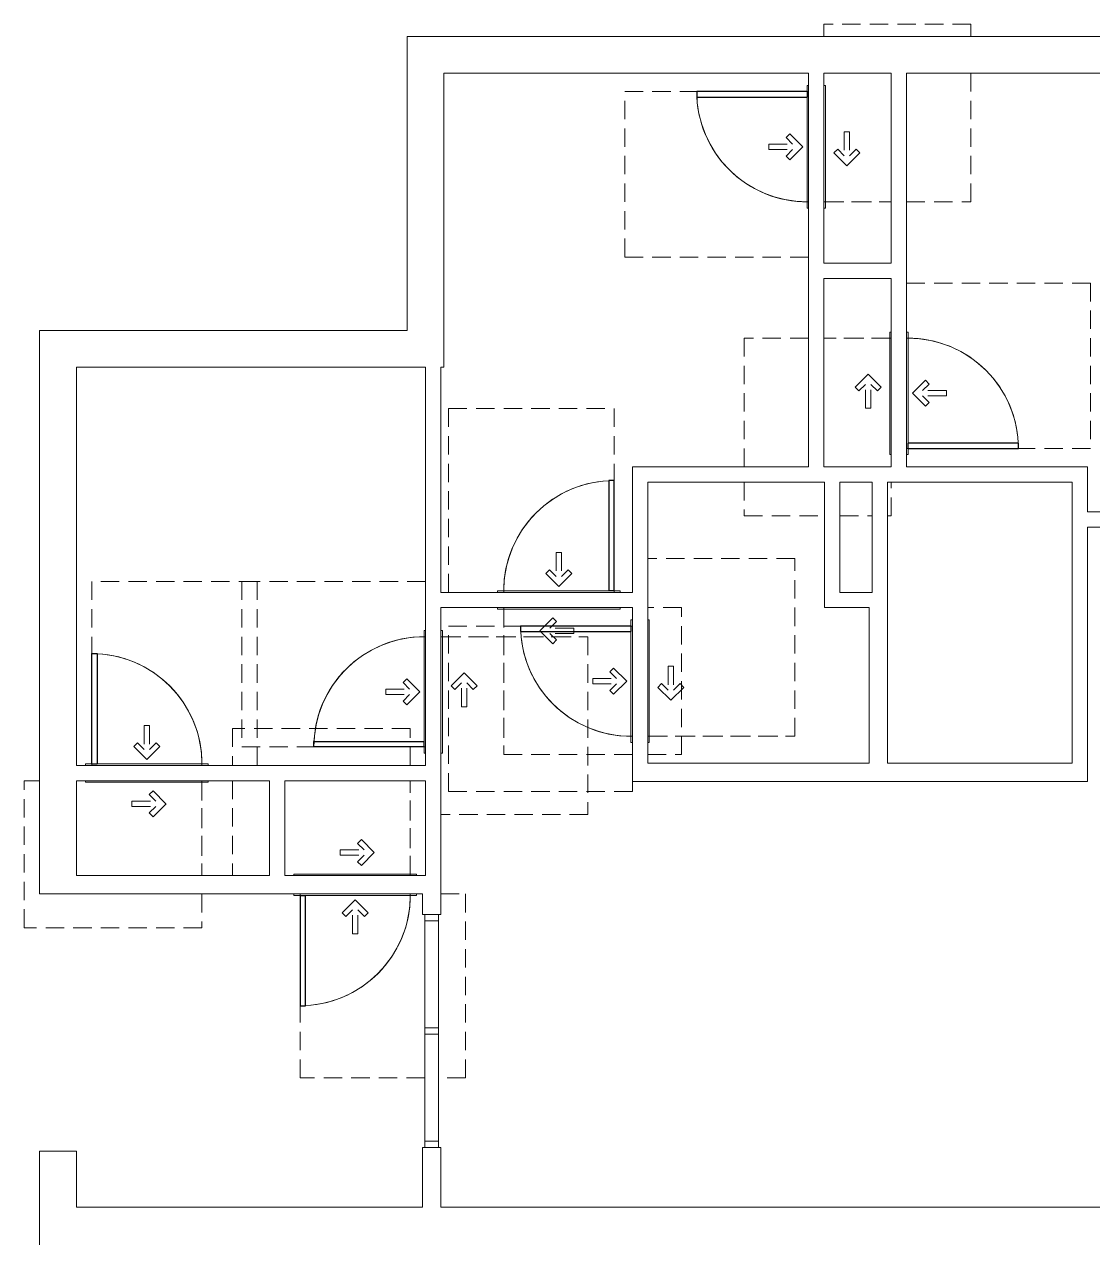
# Model space of a CAD drawing. Header units: inches. Extents: x -121 to 1419, y -1352 to 84.
# Drawn here: x -120.8 to 227.9, y -702.6 to -306.4 of the extents above; entities that cross this region are included whole.
import ezdxf

# ---------------------------------------------------------------- set-up
doc = ezdxf.new("R2010")
doc.units = ezdxf.units.IN
doc.header["$MEASUREMENT"] = 0
doc.linetypes.add('ADA Clearance', pattern=[9, 6, -3])
for name, color, linetype, lineweight in [('A-DOOR', 31, 'Continuous', 15), ('A-DOOR-FRAM', 31, 'Continuous', 9), ('A-GLAZ-CWMG', 51, 'Continuous', 9), ('A-WALL', 113, 'Continuous', 15), ('I-WALL', 2, 'Continuous', 15)]:
    doc.layers.add(name, color=color, linetype=linetype, lineweight=lineweight)

# ---------------------------------------------------------------- blocks, each defined once
blk = doc.blocks.new('Door-Single_CE_ - HM Door-2_ HM Frame-V18-ROOF')
at = {"layer": 'A-DOOR', "linetype": 'ADA Clearance', "lineweight": 9}
for p, q in [((-18, 50.5), (40, 50.5)), ((-18, 39.5), (-18, 50.5)), ((40, 50.5), (40, 2.5)), ((-18, 3), (-18, 33.5)), ((-2.02, 14.28), (-6.26, 10.04)), ((-0.78, 13.04), (-2.91, 10.91)), ((-0.78, 13.04), (-2.02, 14.28)), ((-2.02, 5.79), (-6.26, 10.04)), ((4.84, 10.91), (-2.91, 10.91)), ((4.84, 9.16), (-2.91, 9.16)), ((-0.78, 7.03), (-2.91, 9.16)), ((4.84, 10.91), (4.84, 9.16)), ((-0.78, 7.03), (-2.02, 5.79)), ((40, 2.5), (35, 2.5)), ((-36, -2.5), (-36, -62.5)), ((18, -62.5), (18, -3)), ((-4.26, -8.62), (-0.02, -4.37)), ((-3.02, -9.85), (-0.89, -7.72)), ((-0.89, -15.47), (-0.89, -7.72)), ((4.22, -8.62), (-0.02, -4.37)), ((0.86, -15.47), (0.86, -7.72)), ((2.99, -9.85), (0.86, -7.72)), ((-3.02, -9.85), (-4.26, -8.62)), ((2.99, -9.85), (4.22, -8.62)), ((0.86, -15.47), (-0.89, -15.47)), ((-36, -62.5), (18, -62.5))]:
    blk.add_line(p, q, dxfattribs=at)
at = {"layer": 'A-DOOR'}
for p, q in [((16.25, -39), (16.25, -3)), ((18, -3), (18, -39)), ((18, -39), (16.25, -39))]:
    blk.add_line(p, q, dxfattribs=at)
at = {"layer": 'A-DOOR', "lineweight": 25}
for p, q in [((16.25, -39), (16.25, -3)), ((18, -3), (18, -39)), ((18, -39), (16.25, -39))]:
    blk.add_line(p, q, dxfattribs=at)
at = {"layer": 'A-DOOR', "lineweight": 9}
blk.add_arc((18, -3), 36, 180.0012, 270, dxfattribs=at)
blk.add_arc((18, -3), 36, 180.0012, 270, dxfattribs=at)
blk.add_arc((18, -3), 36, 180.0012, 270, dxfattribs=at)
blk.add_arc((18, -3), 36, 180.0012, 270, dxfattribs=at)
blk = doc.blocks.new('Door-Single_CE_ - HM Door-2_ HM Frame-5140891-ROOF')
at = {"layer": 'A-DOOR', "linetype": 'ADA Clearance', "lineweight": 9}
for p, q in [((-36, 63), (-27.25, 63)), ((-36, 3), (-36, 63)), ((-22.75, 63), (18, 63)), ((18, 63), (18, 3.5)), ((-0.89, 15.97), (-0.89, 8.22)), ((0.86, 15.97), (-0.89, 15.97)), ((0.86, 15.97), (0.86, 8.22)), ((-3.02, 10.35), (-4.26, 9.12)), ((-4.26, 9.12), (-0.02, 4.87)), ((-3.02, 10.35), (-0.89, 8.22)), ((4.22, 9.12), (-0.02, 4.87)), ((2.99, 10.35), (0.86, 8.22)), ((2.99, 10.35), (4.22, 9.12)), ((-28, 3), (-36, 3)), ((-18, -3.5), (-18, -34)), ((40, -34), (40, -3)), ((-2.02, -6.29), (-6.26, -10.54)), ((-0.78, -7.53), (-2.91, -9.66)), ((-0.78, -7.53), (-2.02, -6.29)), ((-2.02, -14.78), (-6.26, -10.54)), ((4.84, -9.66), (-2.91, -9.66)), ((4.84, -11.41), (-2.91, -11.41)), ((-0.78, -13.54), (-2.91, -11.41)), ((4.84, -11.41), (4.84, -9.66)), ((-0.78, -13.54), (-2.02, -14.78)), ((-18, -39), (-18, -51)), ((40, -51), (40, -39)), ((-18, -51), (40, -51))]:
    blk.add_line(p, q, dxfattribs=at)
at = {"layer": 'A-DOOR'}
for p, q in [((18, 39.5), (16.25, 39.5)), ((16.25, 39.5), (16.25, 3.5)), ((18, 3.5), (18, 39.5))]:
    blk.add_line(p, q, dxfattribs=at)
at = {"layer": 'A-DOOR', "lineweight": 25}
for p, q in [((18, 39.5), (16.25, 39.5)), ((16.25, 39.5), (16.25, 3.5)), ((18, 3.5), (18, 39.5))]:
    blk.add_line(p, q, dxfattribs=at)
at = {"layer": 'A-DOOR', "lineweight": 9}
blk.add_arc((18, 3.5), 36, 90, 179.9988, dxfattribs=at)
blk.add_arc((18, 3.5), 36, 90, 179.9988, dxfattribs=at)
blk.add_arc((18, 3.5), 36, 90, 179.9988, dxfattribs=at)
blk.add_arc((18, 3.5), 36, 90, 179.9988, dxfattribs=at)
blk = doc.blocks.new('Door-Single_CE_ - HM Door-2_ HM Frame-V10-ROOF')
at = {"layer": 'A-DOOR', "linetype": 'ADA Clearance', "lineweight": 9}
for p, q in [((-18, 50.5), (40, 50.5)), ((-18, 3), (-18, 50.5)), ((40, 50.5), (40, 2.5)), ((-2.02, 14.28), (-6.26, 10.04)), ((-0.78, 13.04), (-2.91, 10.91)), ((-0.78, 13.04), (-2.02, 14.28)), ((-2.02, 5.79), (-6.26, 10.04)), ((4.84, 10.91), (-2.91, 10.91)), ((4.84, 9.16), (-2.91, 9.16)), ((-0.78, 7.03), (-2.91, 9.16)), ((4.84, 10.91), (4.84, 9.16)), ((-0.78, 7.03), (-2.02, 5.79)), ((-36, -2.5), (-36, -62.5)), ((18, -62.5), (18, -3)), ((-4.26, -8.62), (-0.02, -4.37)), ((-3.02, -9.85), (-0.89, -7.72)), ((-0.89, -15.47), (-0.89, -7.72)), ((4.22, -8.62), (-0.02, -4.37)), ((0.86, -15.47), (0.86, -7.72)), ((2.99, -9.85), (0.86, -7.72)), ((-3.02, -9.85), (-4.26, -8.62)), ((2.99, -9.85), (4.22, -8.62)), ((0.86, -15.47), (-0.89, -15.47)), ((-36, -62.5), (18, -62.5))]:
    blk.add_line(p, q, dxfattribs=at)
at = {"layer": 'A-DOOR'}
for p, q in [((16.25, -39), (16.25, -3)), ((18, -3), (18, -39)), ((18, -39), (16.25, -39))]:
    blk.add_line(p, q, dxfattribs=at)
at = {"layer": 'A-DOOR', "lineweight": 25}
for p, q in [((16.25, -39), (16.25, -3)), ((18, -3), (18, -39)), ((18, -39), (16.25, -39))]:
    blk.add_line(p, q, dxfattribs=at)
at = {"layer": 'A-DOOR', "lineweight": 9}
blk.add_arc((18, -3), 36, 180.0012, 270, dxfattribs=at)
blk.add_arc((18, -3), 36, 180.0012, 270, dxfattribs=at)
blk.add_arc((18, -3), 36, 180.0012, 270, dxfattribs=at)
blk.add_arc((18, -3), 36, 180.0012, 270, dxfattribs=at)
blk = doc.blocks.new('Door-Single_CE_ - HM Door-2_ HM Frame-V11-ROOF')
at = {"layer": 'A-DOOR', "linetype": 'ADA Clearance', "lineweight": 9}
for p, q in [((-36, 62.5), (18, 62.5)), ((-36, 2.5), (-36, 62.5)), ((18, 62.5), (18, 3)), ((-0.89, 15.47), (-0.89, 7.72)), ((0.86, 15.47), (-0.89, 15.47)), ((0.86, 15.47), (0.86, 7.72)), ((-3.02, 9.85), (-4.26, 8.62)), ((-4.26, 8.62), (-0.02, 4.37)), ((-3.02, 9.85), (-0.89, 7.72)), ((4.22, 8.62), (-0.02, 4.37)), ((2.99, 9.85), (0.86, 7.72)), ((2.99, 9.85), (4.22, 8.62)), ((-18, -3), (-18, -50.5)), ((40, -2.5), (29, -2.5)), ((40, -50.5), (40, -2.5)), ((-2.02, -5.79), (-6.26, -10.04)), ((-0.78, -7.03), (-2.91, -9.16)), ((-0.78, -7.03), (-2.02, -5.79)), ((-2.02, -14.28), (-6.26, -10.04)), ((4.84, -9.16), (-2.91, -9.16)), ((4.84, -10.91), (-2.91, -10.91)), ((-0.78, -13.04), (-2.91, -10.91)), ((4.84, -10.91), (4.84, -9.16)), ((-0.78, -13.04), (-2.02, -14.28)), ((-18, -50.5), (24, -50.5)), ((29, -50.5), (40, -50.5))]:
    blk.add_line(p, q, dxfattribs=at)
at = {"layer": 'A-DOOR'}
for p, q in [((18, 39), (16.25, 39)), ((16.25, 39), (16.25, 3)), ((18, 3), (18, 39))]:
    blk.add_line(p, q, dxfattribs=at)
at = {"layer": 'A-DOOR', "lineweight": 25}
for p, q in [((18, 39), (16.25, 39)), ((16.25, 39), (16.25, 3)), ((18, 3), (18, 39))]:
    blk.add_line(p, q, dxfattribs=at)
at = {"layer": 'A-DOOR', "lineweight": 9}
blk.add_arc((18, 3), 36, 90, 179.9988, dxfattribs=at)
blk.add_arc((18, 3), 36, 90, 179.9988, dxfattribs=at)
blk.add_arc((18, 3), 36, 90, 179.9988, dxfattribs=at)
blk.add_arc((18, 3), 36, 90, 179.9988, dxfattribs=at)
blk = doc.blocks.new('Door-Single_CE_ - HM Door-2_ HM Frame-V19-ROOF')
at = {"layer": 'A-DOOR', "linetype": 'ADA Clearance', "lineweight": 9}
for p, q in [((-36, 62.5), (18, 62.5)), ((-36, 2.5), (-36, 62.5)), ((18, 62.5), (18, 3)), ((-0.89, 15.47), (-0.89, 7.72)), ((0.86, 15.47), (-0.89, 15.47)), ((0.86, 15.47), (0.86, 7.72)), ((-3.02, 9.85), (-4.26, 8.62)), ((-4.26, 8.62), (-0.02, 4.37)), ((-3.02, 9.85), (-0.89, 7.72)), ((4.22, 8.62), (-0.02, 4.37)), ((2.99, 9.85), (0.86, 7.72)), ((2.99, 9.85), (4.22, 8.62)), ((-32.73, 2.5), (-36, 2.5)), ((-18, -3), (-18, -50.5)), ((40, -50.5), (40, -2.5)), ((-2.02, -5.79), (-6.26, -10.04)), ((-0.78, -7.03), (-2.91, -9.16)), ((-0.78, -7.03), (-2.02, -5.79)), ((-2.02, -14.28), (-6.26, -10.04)), ((4.84, -9.16), (-2.91, -9.16)), ((4.84, -10.91), (-2.91, -10.91)), ((-0.78, -13.04), (-2.91, -10.91)), ((4.84, -10.91), (4.84, -9.16)), ((-0.78, -13.04), (-2.02, -14.28)), ((-18, -50.5), (40, -50.5))]:
    blk.add_line(p, q, dxfattribs=at)
at = {"layer": 'A-DOOR'}
for p, q in [((18, 39), (16.25, 39)), ((16.25, 39), (16.25, 3)), ((18, 3), (18, 39))]:
    blk.add_line(p, q, dxfattribs=at)
at = {"layer": 'A-DOOR', "lineweight": 25}
for p, q in [((18, 39), (16.25, 39)), ((16.25, 39), (16.25, 3)), ((18, 3), (18, 39))]:
    blk.add_line(p, q, dxfattribs=at)
at = {"layer": 'A-DOOR', "lineweight": 9}
blk.add_arc((18, 3), 36, 90, 179.9988, dxfattribs=at)
blk.add_arc((18, 3), 36, 90, 179.9988, dxfattribs=at)
blk.add_arc((18, 3), 36, 90, 179.9988, dxfattribs=at)
blk.add_arc((18, 3), 36, 90, 179.9988, dxfattribs=at)
blk = doc.blocks.new('Door-Single_CE_ - HM Door-2_ HM Frame-V13-ROOF')
at = {"layer": 'A-DOOR', "linetype": 'ADA Clearance', "lineweight": 9}
for p, q in [((-36, 62.5), (18, 62.5)), ((-36, 2.5), (-36, 62.5)), ((18, 62.5), (18, 3)), ((-0.89, 15.47), (-0.89, 7.72)), ((0.86, 15.47), (-0.89, 15.47)), ((0.86, 15.47), (0.86, 7.72)), ((-3.02, 9.85), (-4.26, 8.62)), ((-4.26, 8.62), (-0.02, 4.37)), ((-3.02, 9.85), (-0.89, 7.72)), ((4.22, 8.62), (-0.02, 4.37)), ((2.99, 9.85), (0.86, 7.72)), ((2.99, 9.85), (4.22, 8.62)), ((-18, -3), (-18, -24.5)), ((40, -2.5), (36, -2.5)), ((40, -50.5), (40, -2.5)), ((-2.02, -5.79), (-6.26, -10.04)), ((-0.78, -7.03), (-2.91, -9.16)), ((-0.78, -7.03), (-2.02, -5.79)), ((-2.02, -14.28), (-6.26, -10.04)), ((4.84, -9.16), (-2.91, -9.16)), ((4.84, -10.91), (-2.91, -10.91)), ((-0.78, -13.04), (-2.91, -10.91)), ((4.84, -10.91), (4.84, -9.16)), ((-0.78, -13.04), (-2.02, -14.28)), ((-18, -29.5), (-18, -50.5)), ((-18, -50.5), (24, -50.5)), ((36, -50.5), (40, -50.5))]:
    blk.add_line(p, q, dxfattribs=at)
at = {"layer": 'A-DOOR'}
for p, q in [((18, 39), (16.25, 39)), ((16.25, 39), (16.25, 3)), ((18, 3), (18, 39))]:
    blk.add_line(p, q, dxfattribs=at)
at = {"layer": 'A-DOOR', "lineweight": 25}
for p, q in [((18, 39), (16.25, 39)), ((16.25, 39), (16.25, 3)), ((18, 3), (18, 39))]:
    blk.add_line(p, q, dxfattribs=at)
at = {"layer": 'A-DOOR', "lineweight": 9}
blk.add_arc((18, 3), 36, 90, 179.9988, dxfattribs=at)
blk.add_arc((18, 3), 36, 90, 179.9988, dxfattribs=at)
blk.add_arc((18, 3), 36, 90, 179.9988, dxfattribs=at)
blk.add_arc((18, 3), 36, 90, 179.9988, dxfattribs=at)
blk = doc.blocks.new('Door-Single_CE_ - HM Door-2_ HM Frame-V14-ROOF')
at = {"layer": 'A-DOOR', "linetype": 'ADA Clearance', "lineweight": 9}
for p, q in [((-36, 62.5), (18, 62.5)), ((-36, 2.5), (-36, 62.5)), ((18, 62.5), (18, 3)), ((-0.89, 15.47), (-0.89, 7.72)), ((0.86, 15.47), (-0.89, 15.47)), ((0.86, 15.47), (0.86, 7.72)), ((-3.02, 9.85), (-4.26, 8.62)), ((-4.26, 8.62), (-0.02, 4.37)), ((-3.02, 9.85), (-0.89, 7.72)), ((4.22, 8.62), (-0.02, 4.37)), ((2.99, 9.85), (0.86, 7.72)), ((2.99, 9.85), (4.22, 8.62)), ((-18, -3), (-18, -24.5)), ((40, -2.5), (29, -2.5)), ((40, -3.75), (40, -2.5)), ((-2.02, -5.79), (-6.26, -10.04)), ((-0.78, -7.03), (-2.91, -9.16)), ((-0.78, -7.03), (-2.02, -5.79)), ((-2.02, -14.28), (-6.26, -10.04)), ((4.84, -9.16), (-2.91, -9.16)), ((4.84, -10.91), (-2.91, -10.91)), ((-0.78, -13.04), (-2.91, -10.91)), ((4.84, -10.91), (4.84, -9.16)), ((40, -19.25), (40, -8.75)), ((-0.78, -13.04), (-2.02, -14.28)), ((40, -50.5), (40, -24.25)), ((-18, -29.5), (-18, -50.5)), ((-18, -50.5), (24, -50.5)), ((29, -50.5), (40, -50.5))]:
    blk.add_line(p, q, dxfattribs=at)
at = {"layer": 'A-DOOR'}
for p, q in [((18, 39), (16.25, 39)), ((16.25, 39), (16.25, 3)), ((18, 3), (18, 39))]:
    blk.add_line(p, q, dxfattribs=at)
at = {"layer": 'A-DOOR', "lineweight": 25}
for p, q in [((18, 39), (16.25, 39)), ((16.25, 39), (16.25, 3)), ((18, 3), (18, 39))]:
    blk.add_line(p, q, dxfattribs=at)
at = {"layer": 'A-DOOR', "lineweight": 9}
blk.add_arc((18, 3), 36, 90, 179.9988, dxfattribs=at)
blk.add_arc((18, 3), 36, 90, 179.9988, dxfattribs=at)
blk.add_arc((18, 3), 36, 90, 179.9988, dxfattribs=at)
blk.add_arc((18, 3), 36, 90, 179.9988, dxfattribs=at)
blk = doc.blocks.new('Door-Single_CE_ - HM Door-2_ HM Frame-V59-ROOF')
at = {"layer": 'A-DOOR', "linetype": 'ADA Clearance', "lineweight": 9}
for p, q in [((-18, 50.5), (40, 50.5)), ((-18, 39.5), (-18, 50.5)), ((40, 50.5), (40, 2.5)), ((-18, 2.5), (-18, 33.5)), ((-2.02, 14.28), (-6.26, 10.04)), ((-0.78, 13.04), (-2.91, 10.91)), ((-0.78, 13.04), (-2.02, 14.28)), ((-2.02, 5.79), (-6.26, 10.04)), ((4.84, 10.91), (-2.91, 10.91)), ((4.84, 9.16), (-2.91, 9.16)), ((-0.78, 7.03), (-2.91, 9.16)), ((4.84, 10.91), (4.84, 9.16)), ((-0.78, 7.03), (-2.02, 5.79)), ((40, 2.5), (35, 2.5)), ((-36, -2.5), (-36, -62.5)), ((18, -62.5), (18, -2.5)), ((-4.26, -8.62), (-0.02, -4.37)), ((-3.02, -9.85), (-0.89, -7.72)), ((-0.89, -15.47), (-0.89, -7.72)), ((4.22, -8.62), (-0.02, -4.37)), ((0.86, -15.47), (0.86, -7.72)), ((2.99, -9.85), (0.86, -7.72)), ((-3.02, -9.85), (-4.26, -8.62)), ((2.99, -9.85), (4.22, -8.62)), ((0.86, -15.47), (-0.89, -15.47)), ((-36, -62.5), (18, -62.5))]:
    blk.add_line(p, q, dxfattribs=at)
at = {"layer": 'A-DOOR'}
for p, q in [((16.25, -39), (16.25, -3)), ((16.25, -3), (18, -3)), ((18, -3), (18, -39)), ((18, -39), (16.25, -39))]:
    blk.add_line(p, q, dxfattribs=at)
at = {"layer": 'A-DOOR', "lineweight": 25}
for p, q in [((16.25, -39), (16.25, -3)), ((18, -3), (16.25, -3)), ((18, -3), (18, -39)), ((18, -39), (16.25, -39))]:
    blk.add_line(p, q, dxfattribs=at)
at = {"layer": 'A-DOOR', "lineweight": 9}
for start in [179.5, 179.5, 179.5, 180.0012]:
    blk.add_arc((18, -3), 36, start, 270, dxfattribs=at)
at = {"layer": 'A-DOOR-FRAM'}
for p, q in [((-20, 3), (20, 3)), ((-20, 2.5), (-20, 3)), ((20, 3), (20, 2.5)), ((-20, -3), (-20, -2.5)), ((20, -3), (-20, -3)), ((20, -2.5), (20, -3))]:
    blk.add_line(p, q, dxfattribs=at)
blk = doc.blocks.new('Door-Single_CE_ - HM Door-2_ HM Frame-V60-ROOF')
at = {"layer": 'A-DOOR', "linetype": 'ADA Clearance', "lineweight": 9}
for p, q in [((-36, 63), (-27.25, 63)), ((-36, 3), (-36, 63)), ((-22.75, 63), (18, 63)), ((18, 63), (18, 3)), ((-0.89, 15.97), (-0.89, 8.22)), ((0.86, 15.97), (-0.89, 15.97)), ((0.86, 15.97), (0.86, 8.22)), ((-3.02, 10.35), (-4.26, 9.12)), ((-4.26, 9.12), (-0.02, 4.87)), ((-3.02, 10.35), (-0.89, 8.22)), ((4.22, 9.12), (-0.02, 4.87)), ((2.99, 10.35), (0.86, 8.22)), ((2.99, 10.35), (4.22, 9.12)), ((-28, 3), (-36, 3)), ((-18, -3), (-18, -34)), ((40, -34), (40, -3)), ((-2.02, -6.29), (-6.26, -10.54)), ((-0.78, -7.53), (-2.91, -9.66)), ((-0.78, -7.53), (-2.02, -6.29)), ((-2.02, -14.78), (-6.26, -10.54)), ((4.84, -9.66), (-2.91, -9.66)), ((4.84, -11.41), (-2.91, -11.41)), ((-0.78, -13.54), (-2.91, -11.41)), ((4.84, -11.41), (4.84, -9.66)), ((-0.78, -13.54), (-2.02, -14.78)), ((-18, -39), (-18, -51)), ((40, -51), (40, -39)), ((-18, -51), (40, -51))]:
    blk.add_line(p, q, dxfattribs=at)
at = {"layer": 'A-DOOR'}
for p, q in [((18, 39.5), (16.25, 39.5)), ((16.25, 39.5), (16.25, 3.5)), ((18, 3.5), (18, 39.5)), ((16.25, 3.5), (18, 3.5))]:
    blk.add_line(p, q, dxfattribs=at)
at = {"layer": 'A-DOOR', "lineweight": 25}
for p, q in [((18, 39.5), (16.25, 39.5)), ((16.25, 39.5), (16.25, 3.5)), ((18, 3.5), (18, 39.5)), ((18, 3.5), (16.25, 3.5))]:
    blk.add_line(p, q, dxfattribs=at)
at = {"layer": 'A-DOOR', "lineweight": 9}
for end in [179.9988, 180.5, 180.5, 180.5]:
    blk.add_arc((18, 3.5), 36, 90, end, dxfattribs=at)
at = {"layer": 'A-DOOR-FRAM'}
for p, q in [((-20, 3.5), (20, 3.5)), ((-20, 3), (-20, 3.5)), ((20, 3.5), (20, 3)), ((-20, -3.5), (-20, -3)), ((20, -3.5), (-20, -3.5)), ((20, -3), (20, -3.5))]:
    blk.add_line(p, q, dxfattribs=at)
blk = doc.blocks.new('Door-Single_CE_ - HM Door-2_ HM Frame-V50-ROOF')
at = {"layer": 'A-DOOR', "linetype": 'ADA Clearance', "lineweight": 9}
for p, q in [((-18, 50.5), (40, 50.5)), ((-18, 2.5), (-18, 50.5)), ((40, 50.5), (40, 2.5)), ((-2.02, 14.28), (-6.26, 10.04)), ((-0.78, 13.04), (-2.91, 10.91)), ((-0.78, 13.04), (-2.02, 14.28)), ((-2.02, 5.79), (-6.26, 10.04)), ((4.84, 10.91), (-2.91, 10.91)), ((4.84, 9.16), (-2.91, 9.16)), ((-0.78, 7.03), (-2.91, 9.16)), ((4.84, 10.91), (4.84, 9.16)), ((-0.78, 7.03), (-2.02, 5.79)), ((-36, -2.5), (-36, -62.5)), ((18, -62.5), (18, -2.5)), ((-4.26, -8.62), (-0.02, -4.37)), ((-3.02, -9.85), (-0.89, -7.72)), ((-0.89, -15.47), (-0.89, -7.72)), ((4.22, -8.62), (-0.02, -4.37)), ((0.86, -15.47), (0.86, -7.72)), ((2.99, -9.85), (0.86, -7.72)), ((-3.02, -9.85), (-4.26, -8.62)), ((2.99, -9.85), (4.22, -8.62)), ((0.86, -15.47), (-0.89, -15.47)), ((-36, -62.5), (18, -62.5))]:
    blk.add_line(p, q, dxfattribs=at)
at = {"layer": 'A-DOOR'}
for p, q in [((16.25, -39), (16.25, -3)), ((16.25, -3), (18, -3)), ((18, -3), (18, -39)), ((18, -39), (16.25, -39))]:
    blk.add_line(p, q, dxfattribs=at)
at = {"layer": 'A-DOOR', "lineweight": 25}
for p, q in [((16.25, -39), (16.25, -3)), ((18, -3), (16.25, -3)), ((18, -3), (18, -39)), ((18, -39), (16.25, -39))]:
    blk.add_line(p, q, dxfattribs=at)
at = {"layer": 'A-DOOR', "lineweight": 9}
for start in [179.5, 179.5, 179.5, 180.0012]:
    blk.add_arc((18, -3), 36, start, 270, dxfattribs=at)
at = {"layer": 'A-DOOR-FRAM'}
for p, q in [((-20, 3), (20, 3)), ((-20, 2.5), (-20, 3)), ((20, 3), (20, 2.5)), ((-20, -3), (-20, -2.5)), ((20, -3), (-20, -3)), ((20, -2.5), (20, -3))]:
    blk.add_line(p, q, dxfattribs=at)
blk = doc.blocks.new('Door-Single_CE_ - HM Door-2_ HM Frame-V51-ROOF')
at = {"layer": 'A-DOOR', "linetype": 'ADA Clearance', "lineweight": 9}
for p, q in [((-36, 62.5), (18, 62.5)), ((-36, 2.5), (-36, 62.5)), ((18, 62.5), (18, 2.5)), ((-0.89, 15.47), (-0.89, 7.72)), ((0.86, 15.47), (-0.89, 15.47)), ((0.86, 15.47), (0.86, 7.72)), ((-3.02, 9.85), (-4.26, 8.62)), ((-4.26, 8.62), (-0.02, 4.37)), ((-3.02, 9.85), (-0.89, 7.72)), ((4.22, 8.62), (-0.02, 4.37)), ((2.99, 9.85), (0.86, 7.72)), ((2.99, 9.85), (4.22, 8.62)), ((-18, -2.5), (-18, -50.5)), ((40, -2.5), (29, -2.5)), ((40, -50.5), (40, -2.5)), ((-2.02, -5.79), (-6.26, -10.04)), ((-0.78, -7.03), (-2.91, -9.16)), ((-0.78, -7.03), (-2.02, -5.79)), ((-2.02, -14.28), (-6.26, -10.04)), ((4.84, -9.16), (-2.91, -9.16)), ((4.84, -10.91), (-2.91, -10.91)), ((-0.78, -13.04), (-2.91, -10.91)), ((4.84, -10.91), (4.84, -9.16)), ((-0.78, -13.04), (-2.02, -14.28)), ((-18, -50.5), (24, -50.5)), ((29, -50.5), (40, -50.5))]:
    blk.add_line(p, q, dxfattribs=at)
at = {"layer": 'A-DOOR'}
for p, q in [((18, 39), (16.25, 39)), ((16.25, 39), (16.25, 3)), ((18, 3), (18, 39)), ((16.25, 3), (18, 3))]:
    blk.add_line(p, q, dxfattribs=at)
at = {"layer": 'A-DOOR', "lineweight": 25}
for p, q in [((18, 39), (16.25, 39)), ((16.25, 39), (16.25, 3)), ((18, 3), (18, 39)), ((18, 3), (16.25, 3))]:
    blk.add_line(p, q, dxfattribs=at)
at = {"layer": 'A-DOOR', "lineweight": 9}
for end in [179.9988, 180.5, 180.5, 180.5]:
    blk.add_arc((18, 3), 36, 90, end, dxfattribs=at)
at = {"layer": 'A-DOOR-FRAM'}
for p, q in [((-20, 3), (20, 3)), ((-20, 2.5), (-20, 3)), ((20, 3), (20, 2.5)), ((-20, -3), (-20, -2.5)), ((20, -3), (-20, -3)), ((20, -2.5), (20, -3))]:
    blk.add_line(p, q, dxfattribs=at)
blk = doc.blocks.new('Door-Single_CE_ - HM Door-2_ HM Frame-V52-ROOF')
at = {"layer": 'A-DOOR', "linetype": 'ADA Clearance', "lineweight": 9}
for p, q in [((-36, 62.5), (18, 62.5)), ((-36, 2.5), (-36, 62.5)), ((18, 62.5), (18, 2.5)), ((-0.89, 15.47), (-0.89, 7.72)), ((0.86, 15.47), (-0.89, 15.47)), ((0.86, 15.47), (0.86, 7.72)), ((-3.02, 9.85), (-4.26, 8.62)), ((-4.26, 8.62), (-0.02, 4.37)), ((-3.02, 9.85), (-0.89, 7.72)), ((4.22, 8.62), (-0.02, 4.37)), ((2.99, 9.85), (0.86, 7.72)), ((2.99, 9.85), (4.22, 8.62)), ((-32.73, 2.5), (-36, 2.5)), ((-18, -2.5), (-18, -50.5)), ((40, -50.5), (40, -2.5)), ((-2.02, -5.79), (-6.26, -10.04)), ((-0.78, -7.03), (-2.91, -9.16)), ((-0.78, -7.03), (-2.02, -5.79)), ((-2.02, -14.28), (-6.26, -10.04)), ((4.84, -9.16), (-2.91, -9.16)), ((4.84, -10.91), (-2.91, -10.91)), ((-0.78, -13.04), (-2.91, -10.91)), ((4.84, -10.91), (4.84, -9.16)), ((-0.78, -13.04), (-2.02, -14.28)), ((-18, -50.5), (40, -50.5))]:
    blk.add_line(p, q, dxfattribs=at)
at = {"layer": 'A-DOOR'}
for p, q in [((18, 39), (16.25, 39)), ((16.25, 39), (16.25, 3)), ((18, 3), (18, 39)), ((16.25, 3), (18, 3))]:
    blk.add_line(p, q, dxfattribs=at)
at = {"layer": 'A-DOOR', "lineweight": 25}
for p, q in [((18, 39), (16.25, 39)), ((16.25, 39), (16.25, 3)), ((18, 3), (18, 39)), ((18, 3), (16.25, 3))]:
    blk.add_line(p, q, dxfattribs=at)
at = {"layer": 'A-DOOR', "lineweight": 9}
for end in [179.9988, 180.5, 180.5, 180.5]:
    blk.add_arc((18, 3), 36, 90, end, dxfattribs=at)
at = {"layer": 'A-DOOR-FRAM'}
for p, q in [((-20, 3), (20, 3)), ((-20, 2.5), (-20, 3)), ((20, 3), (20, 2.5)), ((-20, -3), (-20, -2.5)), ((20, -3), (-20, -3)), ((20, -2.5), (20, -3))]:
    blk.add_line(p, q, dxfattribs=at)
blk = doc.blocks.new('Door-Single_CE_ - HM Door-2_ HM Frame-V53-ROOF')
at = {"layer": 'A-DOOR', "linetype": 'ADA Clearance', "lineweight": 9}
for p, q in [((-36, 62.5), (18, 62.5)), ((-36, 2.5), (-36, 62.5)), ((18, 62.5), (18, 2.5)), ((-0.89, 15.47), (-0.89, 7.72)), ((0.86, 15.47), (-0.89, 15.47)), ((0.86, 15.47), (0.86, 7.72)), ((-3.02, 9.85), (-4.26, 8.62)), ((-4.26, 8.62), (-0.02, 4.37)), ((-3.02, 9.85), (-0.89, 7.72)), ((4.22, 8.62), (-0.02, 4.37)), ((2.99, 9.85), (0.86, 7.72)), ((2.99, 9.85), (4.22, 8.62)), ((-18, -2.5), (-18, -24.5)), ((40, -2.5), (36, -2.5)), ((40, -50.5), (40, -2.5)), ((-2.02, -5.79), (-6.26, -10.04)), ((-0.78, -7.03), (-2.91, -9.16)), ((-0.78, -7.03), (-2.02, -5.79)), ((-2.02, -14.28), (-6.26, -10.04)), ((4.84, -9.16), (-2.91, -9.16)), ((4.84, -10.91), (-2.91, -10.91)), ((-0.78, -13.04), (-2.91, -10.91)), ((4.84, -10.91), (4.84, -9.16)), ((-0.78, -13.04), (-2.02, -14.28)), ((-18, -29.5), (-18, -50.5)), ((-18, -50.5), (24, -50.5)), ((36, -50.5), (40, -50.5))]:
    blk.add_line(p, q, dxfattribs=at)
at = {"layer": 'A-DOOR'}
for p, q in [((18, 39), (16.25, 39)), ((16.25, 39), (16.25, 3)), ((18, 3), (18, 39)), ((16.25, 3), (18, 3))]:
    blk.add_line(p, q, dxfattribs=at)
at = {"layer": 'A-DOOR', "lineweight": 25}
for p, q in [((18, 39), (16.25, 39)), ((16.25, 39), (16.25, 3)), ((18, 3), (18, 39)), ((18, 3), (16.25, 3))]:
    blk.add_line(p, q, dxfattribs=at)
at = {"layer": 'A-DOOR', "lineweight": 9}
for end in [179.9988, 180.5, 180.5, 180.5]:
    blk.add_arc((18, 3), 36, 90, end, dxfattribs=at)
at = {"layer": 'A-DOOR-FRAM'}
for p, q in [((-20, 3), (20, 3)), ((-20, 2.5), (-20, 3)), ((20, 3), (20, 2.5)), ((-20, -3), (-20, -2.5)), ((20, -3), (-20, -3)), ((20, -2.5), (20, -3))]:
    blk.add_line(p, q, dxfattribs=at)
blk = doc.blocks.new('Door-Single_CE_ - HM Door-2_ HM Frame-V54-ROOF')
at = {"layer": 'A-DOOR', "linetype": 'ADA Clearance', "lineweight": 9}
for p, q in [((-36, 62.5), (18, 62.5)), ((-36, 2.5), (-36, 62.5)), ((18, 62.5), (18, 2.5)), ((-0.89, 15.47), (-0.89, 7.72)), ((0.86, 15.47), (-0.89, 15.47)), ((0.86, 15.47), (0.86, 7.72)), ((-3.02, 9.85), (-4.26, 8.62)), ((-4.26, 8.62), (-0.02, 4.37)), ((-3.02, 9.85), (-0.89, 7.72)), ((4.22, 8.62), (-0.02, 4.37)), ((2.99, 9.85), (0.86, 7.72)), ((2.99, 9.85), (4.22, 8.62)), ((-18, -2.5), (-18, -24.5)), ((40, -2.5), (29, -2.5)), ((40, -3.75), (40, -2.5)), ((-2.02, -5.79), (-6.26, -10.04)), ((-0.78, -7.03), (-2.91, -9.16)), ((-0.78, -7.03), (-2.02, -5.79)), ((-2.02, -14.28), (-6.26, -10.04)), ((4.84, -9.16), (-2.91, -9.16)), ((4.84, -10.91), (-2.91, -10.91)), ((-0.78, -13.04), (-2.91, -10.91)), ((4.84, -10.91), (4.84, -9.16)), ((40, -19.25), (40, -8.75)), ((-0.78, -13.04), (-2.02, -14.28)), ((40, -50.5), (40, -24.25)), ((-18, -29.5), (-18, -50.5)), ((-18, -50.5), (24, -50.5)), ((29, -50.5), (40, -50.5))]:
    blk.add_line(p, q, dxfattribs=at)
at = {"layer": 'A-DOOR'}
for p, q in [((18, 39), (16.25, 39)), ((16.25, 39), (16.25, 3)), ((18, 3), (18, 39)), ((16.25, 3), (18, 3))]:
    blk.add_line(p, q, dxfattribs=at)
at = {"layer": 'A-DOOR', "lineweight": 25}
for p, q in [((18, 39), (16.25, 39)), ((16.25, 39), (16.25, 3)), ((18, 3), (18, 39)), ((18, 3), (16.25, 3))]:
    blk.add_line(p, q, dxfattribs=at)
at = {"layer": 'A-DOOR', "lineweight": 9}
for end in [179.9988, 180.5, 180.5, 180.5]:
    blk.add_arc((18, 3), 36, 90, end, dxfattribs=at)
at = {"layer": 'A-DOOR-FRAM'}
for p, q in [((-20, 3), (20, 3)), ((-20, 2.5), (-20, 3)), ((20, 3), (20, 2.5)), ((-20, -3), (-20, -2.5)), ((20, -3), (-20, -3)), ((20, -2.5), (20, -3))]:
    blk.add_line(p, q, dxfattribs=at)
blk = doc.blocks.new('Rectangular Mullion - 4 1_2_ x 2_ Rectangular_CE_-5140612-ROOF')
at = {"layer": 'A-GLAZ-CWMG'}
for p, q in [((927.95, -761.61), (932.45, -761.61)), ((927.95, -796.61), (927.95, -761.61)), ((932.45, -761.61), (932.45, -796.61)), ((932.45, -796.61), (927.95, -796.61))]:
    blk.add_line(p, q, dxfattribs=at)
blk = doc.blocks.new('Rectangular Mullion - 4 1_2_ x 2_ Rectangular_CE_-5140616-ROOF')
at = {"layer": 'A-GLAZ-CWMG'}
for p, q in [((-2, -2.25), (-2, 2.25)), ((-2, 2.25), (0, 2.25)), ((0, 2.25), (0, -2.25)), ((0, -2.25), (-2, -2.25))]:
    blk.add_line(p, q, dxfattribs=at)
blk = doc.blocks.new('Rectangular Mullion - 4 1_2_ x 2_ Rectangular_CE_-5140617-ROOF')
at = {"layer": 'A-GLAZ-CWMG'}
for p, q in [((0, 2.25), (-2, 2.25)), ((-2, 2.25), (-2, -2.25)), ((0, -2.25), (0, 2.25)), ((-2, -2.25), (0, -2.25))]:
    blk.add_line(p, q, dxfattribs=at)
blk = doc.blocks.new('Rectangular Mullion - 4 1_2_ x 2_ Rectangular_CE_-5140614-ROOF')
at = {"layer": 'A-GLAZ-CWMG'}
for p, q in [((-1, -2.25), (-1, 2.25)), ((-1, 2.25), (1, 2.25)), ((1, 2.25), (1, -2.25)), ((1, -2.25), (-1, -2.25))]:
    blk.add_line(p, q, dxfattribs=at)

msp = doc.modelspace()

# ---------------------------------------------------------------- linework, layer by layer
at = {"layer": 'A-WALL'}
for p, q in [((4.2, -406.36), (4.2, -310.36)), ((4.2, -310.36), (300.2, -310.36)), ((16.2, -322.36), (16.2, -418.36)), ((135.2, -322.36), (16.2, -322.36)), ((162.2, -322.36), (140.2, -322.36)), ((288.2, -322.36), (167.2, -322.36)), ((-115.8, -406.36), (4.2, -406.36)), ((-115.8, -590.36), (-115.8, -406.36)), ((10.2, -418.36), (-103.8, -418.36)), ((-103.8, -418.36), (-103.8, -548.36)), ((16.2, -418.36), (15.2, -418.36)), ((155.95, -491.86), (154.95, -491.86)), ((160.95, -491.86), (160.95, -547.59)), ((154.95, -547.59), (154.95, -496.86)), ((77.7, -547.59), (77.7, -553.59)), ((82.7, -547.59), (154.95, -547.59)), ((160.95, -547.59), (221.2, -547.59)), ((-103.8, -553.36), (-103.8, -584.36)), ((221.2, -553.59), (77.7, -553.59)), ((-103.8, -584.36), (-40.8, -584.36)), ((-35.8, -584.36), (10.2, -584.36)), ((15.2, -584.36), (15.2, -597.11)), ((9.2, -590.36), (-115.8, -590.36)), ((9.2, -597.11), (9.2, -590.36)), ((9.2, -597.11), (15.2, -597.11)), ((9.2, -692.61), (9.2, -673.11)), ((15.2, -673.11), (9.2, -673.11)), ((15.2, -673.11), (15.2, -692.61)), ((-115.8, -721.36), (-115.8, -674.36)), ((-115.8, -674.36), (-103.8, -674.36)), ((-103.8, -674.36), (-103.8, -692.61)), ((-103.8, -692.61), (9.2, -692.61)), ((15.2, -692.61), (418.2, -692.61))]:
    msp.add_line(p, q, dxfattribs=at)
at = {"layer": 'I-WALL'}
for p, q in [((135.2, -450.86), (135.2, -322.36)), ((140.2, -322.36), (140.2, -384.36)), ((162.2, -384.36), (162.2, -322.36)), ((167.2, -322.36), (167.2, -450.86)), ((140.2, -384.36), (162.2, -384.36)), ((140.2, -389.36), (140.2, -450.86)), ((162.2, -389.36), (140.2, -389.36)), ((162.2, -450.86), (162.2, -389.36)), ((10.2, -548.36), (10.2, -418.36)), ((15.2, -418.36), (15.2, -491.86)), ((77.7, -491.86), (77.7, -450.86)), ((77.7, -450.86), (135.2, -450.86)), ((140.2, -450.86), (162.2, -450.86)), ((167.2, -450.86), (226.2, -450.86)), ((226.2, -450.86), (226.2, -465.59)), ((82.7, -455.86), (82.7, -547.59)), ((140.45, -455.86), (82.7, -455.86)), ((140.45, -496.86), (140.45, -455.86)), ((155.95, -455.86), (145.45, -455.86)), ((145.45, -455.86), (145.45, -491.86)), ((155.95, -491.86), (155.95, -455.86)), ((221.2, -455.86), (160.95, -455.86)), ((160.95, -455.86), (160.95, -491.86)), ((221.2, -547.59), (221.2, -455.86)), ((226.2, -465.59), (288.7, -465.59)), ((226.2, -470.59), (226.2, -553.59)), ((288.7, -470.59), (226.2, -470.59)), ((15.2, -491.86), (77.7, -491.86)), ((145.45, -491.86), (154.95, -491.86)), ((15.2, -496.86), (15.2, -584.36)), ((77.7, -496.86), (15.2, -496.86)), ((77.7, -547.59), (77.7, -496.86)), ((154.95, -496.86), (140.45, -496.86)), ((-103.8, -548.36), (10.2, -548.36)), ((-40.8, -553.36), (-103.8, -553.36)), ((-40.8, -584.36), (-40.8, -553.36)), ((10.2, -553.36), (-35.8, -553.36)), ((-35.8, -553.36), (-35.8, -584.36)), ((10.2, -584.36), (10.2, -553.36)), ((221.2, -553.59), (226.2, -553.59))]:
    msp.add_line(p, q, dxfattribs=at)

# ---------------------------------------------------------------- block references
at = {"layer": 'A-DOOR', "lineweight": 9}
for name, p, rotation in [('Door-Single_CE_ - HM Door-2_ HM Frame-V13-ROOF', (137.7, -346.36), 89.99999999999973), ('Door-Single_CE_ - HM Door-2_ HM Frame-V13-ROOF', (137.7, -346.36), 89.99999999999973), ('Door-Single_CE_ - HM Door-2_ HM Frame-V53-ROOF', (137.7, -346.36), 89.99999999999973), ('Door-Single_CE_ - HM Door-2_ HM Frame-V14-ROOF', (164.7, -426.86), 269.9999999999998), ('Door-Single_CE_ - HM Door-2_ HM Frame-V14-ROOF', (164.7, -426.86), 269.9999999999998), ('Door-Single_CE_ - HM Door-2_ HM Frame-V54-ROOF', (164.7, -426.86), 269.9999999999998), ('Door-Single_CE_ - HM Door-2_ HM Frame-V19-ROOF', (80.2, -520.86), 89.99999999999967), ('Door-Single_CE_ - HM Door-2_ HM Frame-V19-ROOF', (80.2, -520.86), 89.99999999999967), ('Door-Single_CE_ - HM Door-2_ HM Frame-V52-ROOF', (80.2, -520.86), 89.99999999999967), ('Door-Single_CE_ - HM Door-2_ HM Frame-V18-ROOF', (-80.8, -550.86), 180), ('Door-Single_CE_ - HM Door-2_ HM Frame-V18-ROOF', (-80.8, -550.86), 180), ('Door-Single_CE_ - HM Door-2_ HM Frame-V59-ROOF', (-80.8, -550.86), 180), ('Door-Single_CE_ - HM Door-2_ HM Frame-V10-ROOF', (12.7, -524.36), 269.9999999999997), ('Door-Single_CE_ - HM Door-2_ HM Frame-V10-ROOF', (12.7, -524.36), 269.9999999999997), ('Door-Single_CE_ - HM Door-2_ HM Frame-V50-ROOF', (12.7, -524.36), 269.9999999999997), ('Door-Single_CE_ - HM Door-2_ HM Frame-5140891-ROOF', (-12.8, -587.36), 180), ('Door-Single_CE_ - HM Door-2_ HM Frame-5140891-ROOF', (-12.8, -587.36), 180), ('Door-Single_CE_ - HM Door-2_ HM Frame-V60-ROOF', (-12.8, -587.36), 180)]:
    msp.add_blockref(name, p, dxfattribs=dict(at, rotation=rotation))
for name in ['Door-Single_CE_ - HM Door-2_ HM Frame-V11-ROOF', 'Door-Single_CE_ - HM Door-2_ HM Frame-V11-ROOF', 'Door-Single_CE_ - HM Door-2_ HM Frame-V51-ROOF']:
    msp.add_blockref(name, (53.7, -494.36), dxfattribs=at)
at = {"layer": 'A-GLAZ-CWMG', "extrusion": (0, 0, -1), "rotation": 90.00000000000021}
for name, p in [('Rectangular Mullion - 4 1_2_ x 2_ Rectangular_CE_-5140616-ROOF', (-12.2, -597.11)), ('Rectangular Mullion - 4 1_2_ x 2_ Rectangular_CE_-5140614-ROOF', (-12.2, -635.11))]:
    msp.add_blockref(name, p, dxfattribs=at)
at = {"layer": 'A-GLAZ-CWMG'}
for name, p, rotation in [('Rectangular Mullion - 4 1_2_ x 2_ Rectangular_CE_-5140612-ROOF', (942.4, -1395.72), 180), ('Rectangular Mullion - 4 1_2_ x 2_ Rectangular_CE_-5140612-ROOF', (942.4, -1432.72), 180), ('Rectangular Mullion - 4 1_2_ x 2_ Rectangular_CE_-5140617-ROOF', (12.2, -673.11), 269.9999999999998)]:
    msp.add_blockref(name, p, dxfattribs=dict(at, rotation=rotation))

doc.saveas('drawing.dxf')
